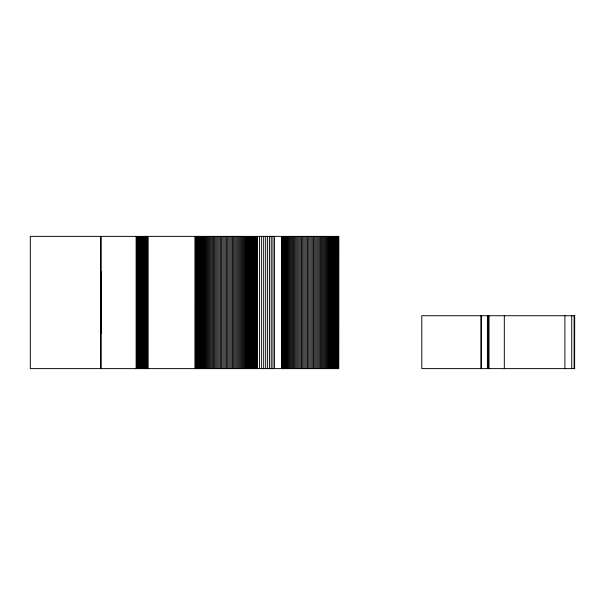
<?xml version="1.0" encoding="UTF-8"?>
<svg xmlns="http://www.w3.org/2000/svg" width="605" height="605" viewBox="0 0 605 605"><rect width="100%" height="100%" fill="white"/><g stroke="black" fill="none" stroke-linecap="round" stroke-linejoin="round"><path stroke-width="0.91" d="M195.128 368.619L195.128 236.381M195.271 368.619L195.271 236.381M195.453 368.619L195.46 236.381M195.695 368.619L195.695 236.381M195.982 368.619L195.982 236.381M196.307 368.619L196.307 236.381M196.685 368.619L196.685 236.381M197.101 368.619L197.101 236.381M197.563 368.619L197.563 236.381M198.069 368.619L198.069 236.381M198.621 368.619L198.621 236.381M199.211 368.619L199.211 236.381M199.847 368.619L199.847 236.381M200.52 368.619L200.52 236.381M201.231 368.619L201.231 236.381M201.987 368.619L201.987 236.381M202.773 368.619L202.773 236.381M203.59 368.619L203.59 236.381M204.452 368.619L204.452 236.381M205.337 368.619L205.337 236.381M206.26 368.619L206.26 236.381M207.213 368.619L207.213 236.381M208.196 368.619L208.196 236.381M209.201 368.619L209.201 236.381M210.23 368.619L210.23 236.381M211.289 368.619L211.289 236.381M212.37 368.619L212.37 236.381M213.474 368.619L213.474 236.381M214.593 368.619L214.593 236.381M215.728 368.619L215.728 236.381M216.877 368.619L216.877 236.381M218.042 368.619L218.042 236.381M219.222 368.619L219.222 236.381M220.409 368.619L220.409 236.381M221.612 368.619L221.612 236.381M222.814 368.619L222.814 236.381M224.024 368.619L224.024 236.381M225.234 368.619L225.234 236.381M226.444 368.619L226.444 236.381M227.654 368.619L227.654 236.381M228.864 368.619L228.864 236.381M230.066 368.619L230.066 236.381M231.261 368.619L231.261 236.381M232.449 368.619L232.449 236.381M233.628 368.619L233.628 236.381M234.793 368.619L234.793 236.381M235.95 368.619L235.95 236.381M237.084 368.619L237.084 236.381M238.204 368.619L238.204 236.381M239.3 368.619L239.3 236.381M240.382 368.619L240.382 236.381M241.44 368.619L241.44 236.381M242.476 368.619L242.476 236.381M243.482 368.619L243.482 236.381M244.458 368.619L244.458 236.381M245.411 368.619L245.411 236.381M246.333 368.619L246.333 236.381M247.226 368.619L247.226 236.381M248.08 368.619L248.08 236.381M248.905 368.619L248.905 236.381M249.691 368.619L249.691 236.381M250.44 368.619L250.44 236.381M251.151 368.619L251.151 236.381M251.824 368.619L251.824 236.381M252.459 368.619L252.459 236.381M253.049 368.619L253.049 236.381M253.601 368.619L253.601 236.381M254.108 368.619L254.108 236.381M254.569 368.619L254.569 236.381M254.992 368.619L254.992 236.381M255.363 368.619L255.363 236.381M255.696 368.619L255.696 236.381M255.976 368.619L255.976 236.381M256.217 368.619L256.217 236.381M256.407 368.619L256.407 236.381M256.543 368.619L256.543 236.381M256.686 368.619L256.686 236.381M257.375 368.619L257.375 236.381M259.522 368.619L259.522 236.381M261.625 368.619L261.625 236.381M263.667 368.619L263.667 236.381M265.655 368.619L265.655 236.381M267.584 368.619L267.584 236.381M269.444 368.619L269.444 236.381M271.244 368.619L271.244 236.381M272.968 368.619L272.968 236.381M274.519 368.619L274.519 236.381M281.469 368.619L281.469 236.381M281.998 368.619L281.998 236.381M282.679 368.619L282.679 236.381M283.397 368.619L283.397 236.381M284.153 368.619L284.153 236.381M284.947 368.619L284.947 236.381M285.772 368.619L285.772 236.381M286.634 368.619L286.634 236.381M287.534 368.619L287.534 236.381M288.456 368.619L288.456 236.381M289.417 368.619L289.417 236.381M290.4 368.619L290.4 236.381M291.413 368.619L291.413 236.381M292.449 368.619L292.449 236.381M293.508 368.619L293.508 236.381M294.59 368.619L294.59 236.381M295.694 368.619L295.694 236.381M296.821 368.619L296.821 236.381M297.955 368.619L297.955 236.381M299.112 368.619L299.112 236.381M300.284 368.619L300.284 236.381M301.464 368.619L301.464 236.381M302.651 368.619L302.651 236.381M303.846 368.619L303.846 236.381M305.056 368.619L305.056 236.381M306.259 368.619L306.259 236.381M307.476 368.619L307.476 236.381M308.686 368.619L308.686 236.381M309.896 368.619L309.896 236.381M311.106 368.619L311.106 236.381M312.301 368.619L312.301 236.381M313.503 368.619L313.503 236.381M314.691 368.619L314.691 236.381M315.863 368.619L315.863 236.381M317.028 368.619L317.028 236.381M318.177 368.619L318.177 236.381M319.311 368.619L319.311 236.381M320.431 368.619L320.431 236.381M321.527 368.619L321.527 236.381M322.601 368.619L322.601 236.381M323.652 368.619L323.652 236.381M324.681 368.619L324.681 236.381M325.687 368.619L325.687 236.381M326.662 368.619L326.662 236.381M327.607 368.619L327.607 236.381M328.523 368.619L328.523 236.381M329.407 368.619L329.407 236.381M330.262 368.619L330.262 236.381M331.079 368.619L331.079 236.381M331.858 368.619L331.858 236.381M332.599 368.619L332.599 236.381M333.31 368.619L333.31 236.381M333.975 368.619L333.975 236.381M334.603 368.619L334.603 236.381M335.185 368.619L335.185 236.381M335.73 368.619L335.73 236.381M336.229 368.619L336.229 236.381M336.683 368.619L336.683 236.381M337.098 368.619L337.098 236.381M337.461 368.619L337.461 236.381M337.787 368.619L337.787 236.381M338.059 368.619L338.059 236.381M338.286 368.619L338.286 236.381M338.467 368.619L338.566 236.381M338.603 368.619L338.671 236.381L30.318 236.381L30.318 368.619L338.732 368.619L338.724 236.381M574.742 315.727L421.783 315.727L421.806 368.619L574.742 368.619M100.906 297.675L100.876 271.645L100.876 333.355L100.846 307.325M574.682 315.727L574.621 368.619M574.342 315.727L574.342 368.619M574.213 315.727L574.213 368.619M571.71 315.727L571.71 368.619M564.904 315.727L564.904 368.619M504.32 315.727L504.32 368.619M488.885 315.727L488.885 368.619M488.681 315.727L488.681 368.619M487.706 315.727L487.706 368.619M487.426 315.727L487.426 368.619M481.353 315.727L481.353 368.619M480.96 315.727L480.96 368.619M147.915 236.381L147.915 368.619M147.756 236.381L147.756 368.619M147.559 236.381L147.559 368.619M147.333 236.381L147.333 368.619M147.06 236.381L147.06 368.619M146.758 236.381L146.758 368.619M146.425 236.381L146.425 368.619M146.055 236.381L146.055 368.619M145.646 236.381L145.646 368.619M145.215 236.381L145.215 368.619M144.746 236.381L144.746 368.619M144.247 236.381L144.247 368.619M143.71 236.381L143.71 368.619M143.151 236.381L143.151 368.619M142.561 236.381L142.561 368.619M141.948 236.381L141.948 368.619M141.298 236.381L141.298 368.619M140.632 236.381L140.632 368.619M139.936 236.381L139.936 368.619M139.218 236.381L139.218 368.619M138.469 236.381L138.469 368.619M137.706 236.381L137.706 368.619M136.927 236.381L136.927 368.619M136.117 236.381L136.117 368.619M100.922 236.381L100.922 368.619M100.846 236.381L100.846 368.619"/></g></svg>
